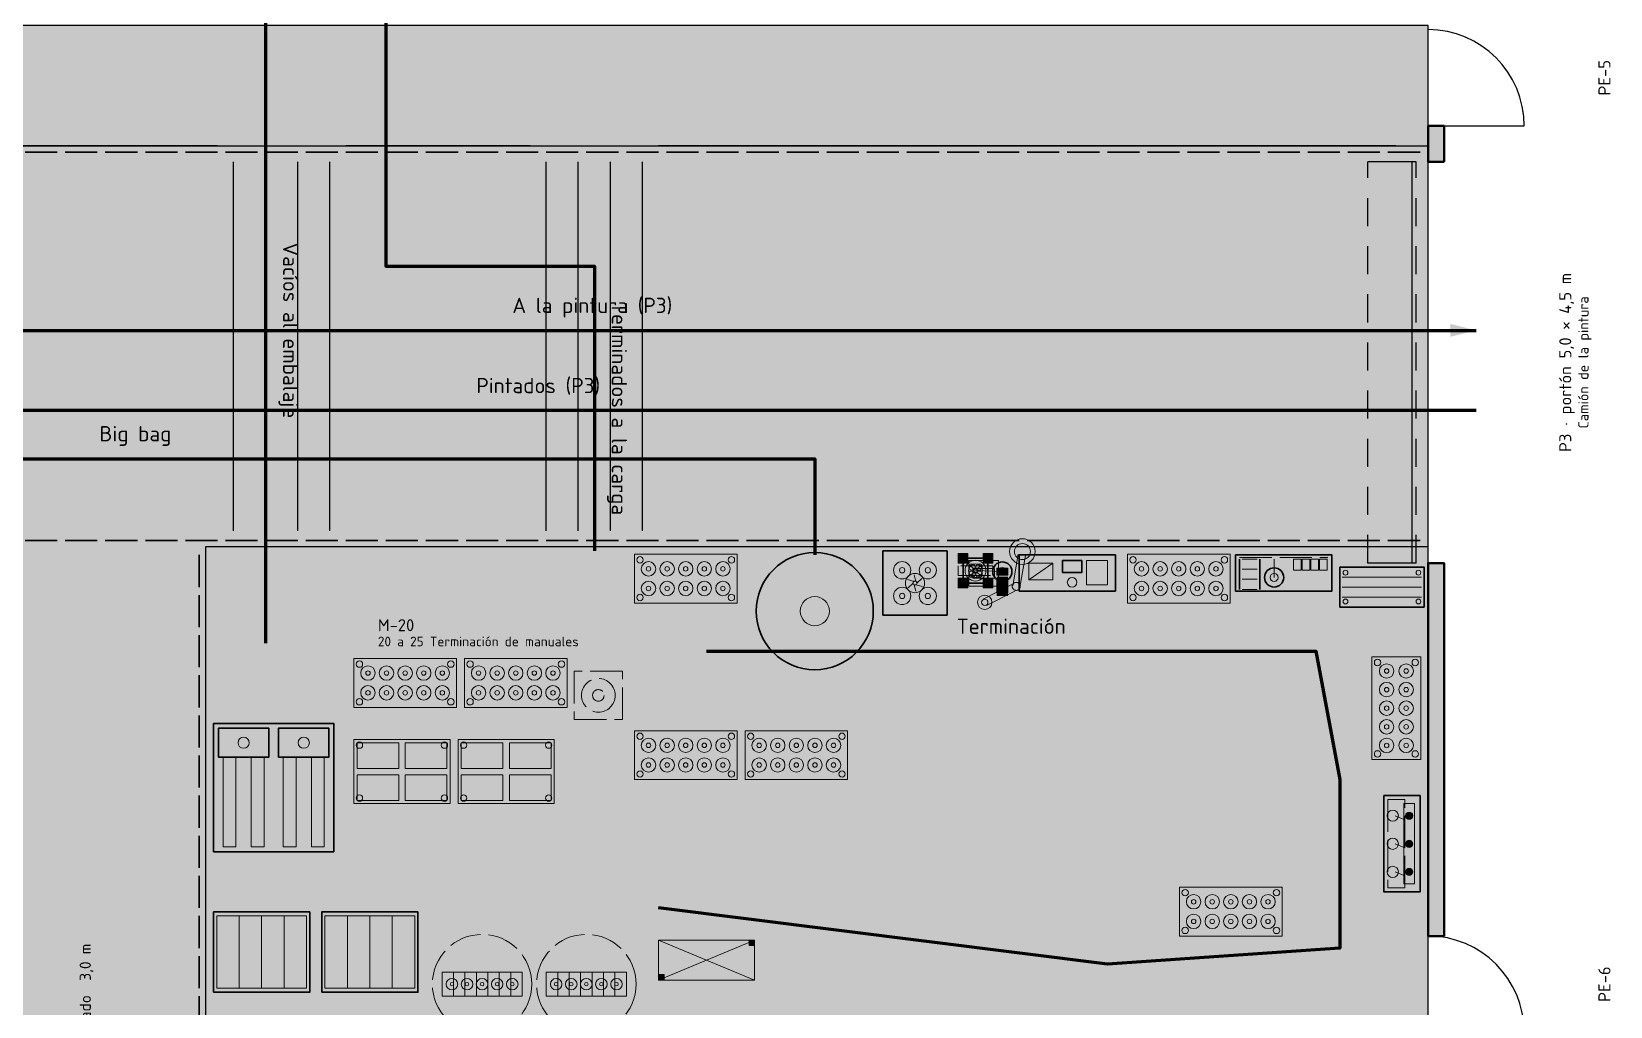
# Model space of a CAD drawing. Header units: millimetres. Extents: x 0 to 1189, y 0 to 841.
# Drawn here: x 702.8 to 899.8, y 297.7 to 419.2 of the extents above; entities that cross this region are included whole.
import ezdxf
from ezdxf.enums import TextEntityAlignment as Align

# ---------------------------------------------------------------- set-up
doc = ezdxf.new("R2010")
doc.units = ezdxf.units.MM
doc.linetypes.add('IRAM-E-TRAZOS', pattern=[5, 4, -1])
for name, color, linetype, lineweight in [('A-ABERTURA', 7, 'CONTINUOUS', 25), ('A-COLUMNA', 7, 'CONTINUOUS', 50), ('A-EQUIPO-FINO', 8, 'CONTINUOUS', 13), ('A-EQUIPO-OCULTO', 8, 'IRAM-E-TRAZOS', 13), ('A-EQUIPO-RELLENO', 9, 'CONTINUOUS', 13), ('A-MURO', 7, 'CONTINUOUS', 50), ('A-RELLENO', 9, 'CONTINUOUS', 13), ('A-SECTOR', 1, 'CONTINUOUS', 25), ('A-SECTOR-TXT', 1, 'CONTINUOUS', 25), ('A-SEGURIDAD', 1, 'IRAM-E-TRAZOS', 18), ('A-TEXTO', 7, 'CONTINUOUS', 18), ('F-MP', 5, 'CONTINUOUS', 70), ('F-SE', 30, 'CONTINUOUS', 70)]:
    doc.layers.add(name, color=color, linetype=linetype, lineweight=lineweight)
for name, color, linetype, lineweight, true_color in [('A-DEFENSA', 2, 'CONTINUOUS', 35, 0xe6b400), ('A-DEM-AM', 2, 'CONTINUOUS', 35, 0xd7a500), ('A-EQUIPO', 30, 'CONTINUOUS', 35, 0xe67800), ('A-PASILLO', 2, 'IRAM-E-TRAZOS', 35, 0xd7a500), ('A-SENDA', 2, 'CONTINUOUS', 25, 0xd7a500)]:
    doc.layers.add(name, color=color, linetype=linetype, lineweight=lineweight, true_color=true_color)
doc.styles.add('ISO3098', font='isocpeur.ttf')

msp = doc.modelspace()

# ---------------------------------------------------------------- hatches: boundary and pattern name
at = {"layer": 'A-ABERTURA', "true_color": 0x3c3c3c}
h = msp.add_hatch(color=7, dxfattribs=at)
h.dxf.hatch_style = 1
h.paths.add_polyline_path([(875, 403), (875, 405.5), (879, 405.5), (879, 403)])
h = msp.add_hatch(color=7, dxfattribs=at)
h.dxf.hatch_style = 1
h.paths.add_polyline_path([(875, 353), (875, 350.5), (879, 350.5), (879, 353)])
at = {"layer": 'A-COLUMNA', "true_color": 0x000000}
h = msp.add_hatch(color=7, dxfattribs=at)
h.dxf.hatch_style = 1
h.paths.add_polyline_path([(723, 403), (727, 403), (727, 407), (723, 407)])
h = msp.add_hatch(color=7, dxfattribs=at)
h.dxf.hatch_style = 1
h.paths.add_polyline_path([(799, 403), (803, 403), (803, 407), (799, 407)])
h = msp.add_hatch(color=7, dxfattribs=at)
h.dxf.hatch_style = 1
h.paths.add_polyline_path([(875, 403), (879, 403), (879, 407), (875, 407)])
at = {"layer": 'A-EQUIPO-RELLENO', "true_color": 0xeeeeee}
h = msp.add_hatch(color=7, dxfattribs=at)
h.dxf.hatch_style = 1
h.paths.add_polyline_path([(778, 348), (790.8, 348), (790.8, 354.1), (778, 354.1)])
at = {"layer": 'A-EQUIPO-RELLENO', "true_color": 0xe1e6ec}
h = msp.add_hatch(color=7, dxfattribs=at)
h.dxf.hatch_style = 1
h.paths.add_polyline_path([(807.8, 347), (807.55, 348.89), (806.82, 350.65), (805.66, 352.16), (804.15, 353.32), (802.39, 354.05), (800.5, 354.3), (798.61, 354.05), (796.85, 353.32), (795.34, 352.16), (794.18, 350.65), (793.45, 348.89), (793.2, 347), (793.45, 345.11), (794.18, 343.35), (795.34, 341.84), (796.85, 340.68), (798.61, 339.95), (800.5, 339.7), (802.39, 339.95), (804.15, 340.68), (805.66, 341.84), (806.82, 343.35), (807.55, 345.11)])
at = {"layer": 'A-EQUIPO-RELLENO', "true_color": 0xe6e6dc}
h = msp.add_hatch(color=7, dxfattribs=at)
h.dxf.hatch_style = 1
h.paths.add_polyline_path([(809, 346.5), (817, 346.5), (817, 354.5), (809, 354.5)])
at = {"layer": 'A-EQUIPO-RELLENO', "true_color": 0x969ba0}
h = msp.add_hatch(color=7, dxfattribs=at)
h.dxf.hatch_style = 1
h.paths.add_polyline_path([(818.4, 353), (819.6, 353), (819.6, 354.2), (818.4, 354.2)])
at = {"layer": 'A-EQUIPO-RELLENO', "true_color": 0xfaeec8}
h = msp.add_hatch(color=7, dxfattribs=at)
h.dxf.hatch_style = 1
h.paths.add_polyline_path([(819, 350.5), (822.1, 350.5), (822.1, 353.6), (819, 353.6)])
at = {"layer": 'A-EQUIPO-RELLENO', "true_color": 0xcdd0d4}
h = msp.add_hatch(color=7, dxfattribs=at)
h.dxf.hatch_style = 1
h.paths.add_polyline_path([(819.7, 350.1), (823.4, 350.1), (823.4, 353.3), (819.7, 353.3)])
at = {"layer": 'A-EQUIPO-RELLENO', "true_color": 0x969ba0}
h = msp.add_hatch(color=7, dxfattribs=at)
h.dxf.hatch_style = 1
h.paths.add_polyline_path([(821.5, 353), (822.7, 353), (822.7, 354.2), (821.5, 354.2)])
at = {"layer": 'A-EQUIPO-RELLENO', "true_color": 0xeedec0}
h = msp.add_hatch(color=7, dxfattribs=at)
h.dxf.hatch_style = 1
h.paths.add_polyline_path([(826, 349.5), (838, 349.5), (838, 354), (826, 354)])
at = {"layer": 'A-EQUIPO-RELLENO', "true_color": 0xeeeeee}
h = msp.add_hatch(color=7, dxfattribs=at)
h.dxf.hatch_style = 1
h.paths.add_polyline_path([(839.5, 348), (852.3, 348), (852.3, 354.1), (839.5, 354.1)])
at = {"layer": 'A-EQUIPO-RELLENO', "true_color": 0xeedec0}
h = msp.add_hatch(color=7, dxfattribs=at)
h.dxf.hatch_style = 1
h.paths.add_polyline_path([(853, 349.5), (865, 349.5), (865, 354), (853, 354)])
at = {"layer": 'A-EQUIPO-RELLENO', "true_color": 0xeeeeee}
h = msp.add_hatch(color=7, dxfattribs=at)
h.dxf.hatch_style = 1
h.paths.add_polyline_path([(853.5, 349.7), (856, 349.7), (856, 353.5), (853.5, 353.5)])
at = {"layer": 'A-EQUIPO-RELLENO', "true_color": 0x969ba0}
h = msp.add_hatch(color=7, dxfattribs=at)
h.dxf.hatch_style = 1
h.paths.add_polyline_path([(818.4, 349.9), (819.6, 349.9), (819.6, 351.1), (818.4, 351.1)])
h = msp.add_hatch(color=7, dxfattribs=at)
h.dxf.hatch_style = 1
h.paths.add_polyline_path([(821.5, 349.9), (822.7, 349.9), (822.7, 351.1), (821.5, 351.1)])
at = {"layer": 'A-EQUIPO-RELLENO', "true_color": 0xeeeeee}
h = msp.add_hatch(color=7, dxfattribs=at)
h.dxf.hatch_style = 1
h.paths.add_polyline_path([(824.6, 351.5), (823.2, 351.5), (823.2, 352.36), (824.6, 352.36)])
h = msp.add_hatch(color=7, dxfattribs=at)
h.dxf.hatch_style = 1
h.paths.add_polyline_path([(824.6, 349), (823.2, 349), (823.2, 351.2), (824.6, 351.2)])
h = msp.add_hatch(color=7, dxfattribs=at)
h.dxf.hatch_style = 1
h.paths.add_polyline_path([(866, 347.5), (876.5, 347.5), (876.5, 352.5), (866, 352.5)])
h = msp.add_hatch(color=7, dxfattribs=at)
h.dxf.hatch_style = 1
h.paths.add_polyline_path([(743, 335), (755.8, 335), (755.8, 341.1), (743, 341.1)])
h = msp.add_hatch(color=7, dxfattribs=at)
h.dxf.hatch_style = 1
h.paths.add_polyline_path([(756.8, 335), (769.6, 335), (769.6, 341.1), (756.8, 341.1)])
h = msp.add_hatch(color=7, dxfattribs=at)
h.dxf.hatch_style = 1
h.paths.add_polyline_path([(870, 328.5), (876.1, 328.5), (876.1, 341.3), (870, 341.3)])
at = {"layer": 'A-EQUIPO-RELLENO', "true_color": 0xd6ecd6}
h = msp.add_hatch(color=7, dxfattribs=at)
h.dxf.hatch_style = 1
h.paths.add_polyline_path([(776.5, 339.5), (770.5, 339.5), (770.5, 333.5), (776.5, 333.5)])
at = {"layer": 'A-EQUIPO-RELLENO', "true_color": 0xfac83c}
h = msp.add_hatch(color=7, dxfattribs=at)
h.dxf.hatch_style = 1
h.paths.add_polyline_path([(726.1, 328.8), (732.4, 328.8), (732.4, 332.4), (726.1, 332.4)])
h = msp.add_hatch(color=7, dxfattribs=at)
h.dxf.hatch_style = 1
h.paths.add_polyline_path([(733.6, 328.8), (739.9, 328.8), (739.9, 332.4), (733.6, 332.4)])
at = {"layer": 'A-EQUIPO-RELLENO', "true_color": 0xeeeeee}
h = msp.add_hatch(color=7, dxfattribs=at)
h.dxf.hatch_style = 1
h.paths.add_polyline_path([(743, 323), (755, 323), (755, 331), (743, 331)])
h = msp.add_hatch(color=7, dxfattribs=at)
h.dxf.hatch_style = 1
h.paths.add_polyline_path([(756, 323), (768, 323), (768, 331), (756, 331)])
h = msp.add_hatch(color=7, dxfattribs=at)
h.dxf.hatch_style = 1
h.paths.add_polyline_path([(778, 326), (790.8, 326), (790.8, 332.1), (778, 332.1)])
h = msp.add_hatch(color=7, dxfattribs=at)
h.dxf.hatch_style = 1
h.paths.add_polyline_path([(791.8, 326), (804.6, 326), (804.6, 332.1), (791.8, 332.1)])
at = {"layer": 'A-EQUIPO-RELLENO', "true_color": 0xfaecc8}
h = msp.add_hatch(color=7, dxfattribs=at)
h.dxf.hatch_style = 1
h.paths.add_polyline_path([(743.4, 327.4), (748.6, 327.4), (748.6, 330.6), (743.4, 330.6)])
h = msp.add_hatch(color=7, dxfattribs=at)
h.dxf.hatch_style = 1
h.paths.add_polyline_path([(749.4, 327.4), (754.6, 327.4), (754.6, 330.6), (749.4, 330.6)])
h = msp.add_hatch(color=7, dxfattribs=at)
h.dxf.hatch_style = 1
h.paths.add_polyline_path([(756.4, 327.4), (761.6, 327.4), (761.6, 330.6), (756.4, 330.6)])
h = msp.add_hatch(color=7, dxfattribs=at)
h.dxf.hatch_style = 1
h.paths.add_polyline_path([(762.4, 327.4), (767.6, 327.4), (767.6, 330.6), (762.4, 330.6)])
at = {"layer": 'A-EQUIPO-RELLENO', "true_color": 0xeeeeee}
h = msp.add_hatch(color=7, dxfattribs=at)
h.dxf.hatch_style = 1
h.paths.add_polyline_path([(726.69, 317.6), (728.29, 317.6), (728.29, 328.8), (726.69, 328.8)])
h = msp.add_hatch(color=7, dxfattribs=at)
h.dxf.hatch_style = 1
h.paths.add_polyline_path([(730.21, 317.6), (731.81, 317.6), (731.81, 328.8), (730.21, 328.8)])
h = msp.add_hatch(color=7, dxfattribs=at)
h.dxf.hatch_style = 1
h.paths.add_polyline_path([(734.19, 317.6), (735.79, 317.6), (735.79, 328.8), (734.19, 328.8)])
h = msp.add_hatch(color=7, dxfattribs=at)
h.dxf.hatch_style = 1
h.paths.add_polyline_path([(737.71, 317.6), (739.31, 317.6), (739.31, 328.8), (737.71, 328.8)])
at = {"layer": 'A-EQUIPO-RELLENO', "true_color": 0xfaecc8}
h = msp.add_hatch(color=7, dxfattribs=at)
h.dxf.hatch_style = 1
h.paths.add_polyline_path([(743.4, 323.4), (748.6, 323.4), (748.6, 326.6), (743.4, 326.6)])
h = msp.add_hatch(color=7, dxfattribs=at)
h.dxf.hatch_style = 1
h.paths.add_polyline_path([(749.4, 323.4), (754.6, 323.4), (754.6, 326.6), (749.4, 326.6)])
h = msp.add_hatch(color=7, dxfattribs=at)
h.dxf.hatch_style = 1
h.paths.add_polyline_path([(756.4, 323.4), (761.6, 323.4), (761.6, 326.6), (756.4, 326.6)])
h = msp.add_hatch(color=7, dxfattribs=at)
h.dxf.hatch_style = 1
h.paths.add_polyline_path([(762.4, 323.4), (767.6, 323.4), (767.6, 326.6), (762.4, 326.6)])
at = {"layer": 'A-EQUIPO-RELLENO', "true_color": 0xeeeeee}
h = msp.add_hatch(color=7, dxfattribs=at)
h.dxf.hatch_style = 1
h.paths.add_polyline_path([(871.5, 324), (871.5, 312), (876, 312), (876, 324)])
at = {"layer": 'A-EQUIPO-RELLENO', "true_color": 0xe2e7ee}
h = msp.add_hatch(color=7, dxfattribs=at)
h.dxf.hatch_style = 1
h.paths.add_polyline_path([(874, 323), (874, 313), (875.3, 313), (875.3, 323)])
at = {"layer": 'A-EQUIPO-RELLENO', "true_color": 0xffffff}
h = msp.add_hatch(color=7, dxfattribs=at)
h.dxf.hatch_style = 1
h.paths.add_polyline_path([(874.65, 321.05), (874.77, 321.07), (874.88, 321.11), (874.97, 321.18), (875.04, 321.27), (875.08, 321.38), (875.1, 321.5), (875.08, 321.62), (875.04, 321.73), (874.97, 321.82), (874.88, 321.89), (874.77, 321.93), (874.65, 321.95), (874.53, 321.93), (874.43, 321.89), (874.33, 321.82), (874.26, 321.73), (874.22, 321.62), (874.2, 321.5), (874.22, 321.38), (874.26, 321.27), (874.33, 321.18), (874.43, 321.11), (874.53, 321.07)])
h = msp.add_hatch(color=7, dxfattribs=at)
h.dxf.hatch_style = 1
h.paths.add_polyline_path([(874.65, 317.55), (874.77, 317.57), (874.88, 317.61), (874.97, 317.68), (875.04, 317.77), (875.08, 317.88), (875.1, 318), (875.08, 318.12), (875.04, 318.23), (874.97, 318.32), (874.88, 318.39), (874.77, 318.43), (874.65, 318.45), (874.53, 318.43), (874.43, 318.39), (874.33, 318.32), (874.26, 318.23), (874.22, 318.12), (874.2, 318), (874.22, 317.88), (874.26, 317.77), (874.33, 317.68), (874.43, 317.61), (874.53, 317.57)])
h = msp.add_hatch(color=7, dxfattribs=at)
h.dxf.hatch_style = 1
h.paths.add_polyline_path([(874.65, 314.05), (874.77, 314.07), (874.88, 314.11), (874.97, 314.18), (875.04, 314.27), (875.08, 314.38), (875.1, 314.5), (875.08, 314.62), (875.04, 314.73), (874.97, 314.82), (874.88, 314.89), (874.77, 314.93), (874.65, 314.95), (874.53, 314.93), (874.43, 314.89), (874.33, 314.82), (874.26, 314.73), (874.22, 314.62), (874.2, 314.5), (874.22, 314.38), (874.26, 314.27), (874.33, 314.18), (874.43, 314.11), (874.53, 314.07)])
at = {"layer": 'A-EQUIPO-RELLENO', "true_color": 0xeeeeee}
h = msp.add_hatch(color=7, dxfattribs=at)
h.dxf.hatch_style = 1
h.paths.add_polyline_path([(846, 306.5), (858.8, 306.5), (858.8, 312.6), (846, 312.6)])
at = {"layer": 'A-EQUIPO-RELLENO', "true_color": 0xeedec0}
h = msp.add_hatch(color=7, dxfattribs=at)
h.dxf.hatch_style = 1
h.paths.add_polyline_path([(725.9, 300), (737.1, 300), (737.1, 309), (725.9, 309)])
h = msp.add_hatch(color=7, dxfattribs=at)
h.dxf.hatch_style = 1
h.paths.add_polyline_path([(739.4, 300), (750.6, 300), (750.6, 309), (739.4, 309)])
at = {"layer": 'A-EQUIPO-RELLENO', "true_color": 0xeeeeee}
h = msp.add_hatch(color=7, dxfattribs=at)
h.dxf.hatch_style = 1
h.paths.add_polyline_path([(793, 306), (781, 306), (781, 301), (793, 301)])
at = {"layer": 'A-EQUIPO-RELLENO', "true_color": 0x969ba0}
h = msp.add_hatch(color=7, dxfattribs=at)
h.dxf.hatch_style = 1
h.paths.add_polyline_path([(792.9, 305.9), (792.3, 305.9), (792.3, 305.3), (792.9, 305.3)])
at = {"layer": 'A-EQUIPO-RELLENO', "true_color": 0xeedec0}
h = msp.add_hatch(color=7, dxfattribs=at)
h.dxf.hatch_style = 1
h.paths.add_polyline_path([(764, 302), (754, 302), (754, 299), (764, 299)])
h = msp.add_hatch(color=7, dxfattribs=at)
h.dxf.hatch_style = 1
h.paths.add_polyline_path([(777, 302), (767, 302), (767, 299), (777, 299)])
at = {"layer": 'A-EQUIPO-RELLENO', "true_color": 0x969ba0}
h = msp.add_hatch(color=7, dxfattribs=at)
h.dxf.hatch_style = 1
h.paths.add_polyline_path([(781.7, 301.7), (781.1, 301.7), (781.1, 301.1), (781.7, 301.1)])
at = {"layer": 'A-MURO', "true_color": 0x464646}
h = msp.add_hatch(color=7, dxfattribs=at)
h.dxf.hatch_style = 1
h.paths.add_polyline_path([(879, 403), (877, 403), (877, 407.5), (879, 407.5)])
h = msp.add_hatch(color=7, dxfattribs=at)
h.dxf.hatch_style = 1
h.paths.add_polyline_path([(879, 306.5), (877, 306.5), (877, 353), (879, 353)])
at = {"layer": 'A-RELLENO', "true_color": 0xfff4b4}
h = msp.add_hatch(color=7, dxfattribs=at)
h.dxf.hatch_style = 1
h.paths.add_polyline_path([(117, 405), (877, 405), (877, 420), (117, 420)])
at = {"layer": 'A-RELLENO', "true_color": 0xe2e2e2}
h = msp.add_hatch(color=7, dxfattribs=at)
h.dxf.hatch_style = 1
h.paths.add_polyline_path([(117, 355), (877, 355), (877, 405), (117, 405)])
h = msp.add_hatch(color=7, dxfattribs=at)
h.dxf.hatch_style = 1
h.paths.add_polyline_path([(694.5, 220), (724.5, 220), (724.5, 355), (694.5, 355)])
at = {"layer": 'A-RELLENO', "true_color": 0xd7eed2}
h = msp.add_hatch(color=7, dxfattribs=at)
h.dxf.hatch_style = 1
h.paths.add_polyline_path([(724.5, 281.5), (877, 281.5), (877, 355), (724.5, 355)])
at = {"layer": 'F-MP', "true_color": 0x0046c8}
h = msp.add_hatch(color=7, dxfattribs=at)
h.dxf.hatch_style = 1
h.paths.add_polyline_path([(737.6, 366), (734.4, 366.8), (734.4, 365.2)])
h = msp.add_hatch(color=7, dxfattribs=at)
h.dxf.hatch_style = 1
h.paths.add_polyline_path([(772.6, 366), (769.4, 366.8), (769.4, 365.2)])
h = msp.add_hatch(color=7, dxfattribs=at)
h.dxf.hatch_style = 1
h.paths.add_polyline_path([(800.5, 358.9), (801.3, 362.1), (799.7, 362.1)])
h = msp.add_hatch(color=7, dxfattribs=at)
h.dxf.hatch_style = 1
h.paths.add_polyline_path([(800.5, 354), (801.3, 357.2), (799.7, 357.2)])
at = {"layer": 'F-SE', "true_color": 0xeb7800}
h = msp.add_hatch(color=7, dxfattribs=at)
h.dxf.hatch_style = 1
h.paths.add_polyline_path([(752.6, 390), (749.4, 390.8), (749.4, 389.2)])
h = msp.add_hatch(color=7, dxfattribs=at)
h.dxf.hatch_style = 1
h.paths.add_polyline_path([(732, 384.4), (732.8, 387.6), (731.2, 387.6)])
h = msp.add_hatch(color=7, dxfattribs=at)
h.dxf.hatch_style = 1
h.paths.add_polyline_path([(732.1, 382), (728.9, 382.8), (728.9, 381.2)])
h = msp.add_hatch(color=7, dxfattribs=at)
h.dxf.hatch_style = 1
h.paths.add_polyline_path([(767.1, 382), (763.9, 382.8), (763.9, 381.2)])
h = msp.add_hatch(color=7, dxfattribs=at)
h.dxf.hatch_style = 1
h.paths.add_polyline_path([(802.1, 382), (798.9, 382.8), (798.9, 381.2)])
h = msp.add_hatch(color=7, dxfattribs=at)
h.dxf.hatch_style = 1
h.paths.add_polyline_path([(837.1, 382), (833.9, 382.8), (833.9, 381.2)])
h = msp.add_hatch(color=7, dxfattribs=at)
h.dxf.hatch_style = 1
h.paths.add_polyline_path([(872.1, 382), (868.9, 382.8), (868.9, 381.2)])
h = msp.add_hatch(color=7, dxfattribs=at)
h.dxf.hatch_style = 1
h.paths.add_polyline_path([(883, 382), (879.8, 382.8), (879.8, 381.2)])
h = msp.add_hatch(color=7, dxfattribs=at)
h.dxf.hatch_style = 1
h.paths.add_polyline_path([(773, 375.4), (773.8, 378.6), (772.2, 378.6)])
h = msp.add_hatch(color=7, dxfattribs=at)
h.dxf.hatch_style = 1
h.paths.add_polyline_path([(706.4, 372), (709.6, 371.2), (709.6, 372.8)])
h = msp.add_hatch(color=7, dxfattribs=at)
h.dxf.hatch_style = 1
h.paths.add_polyline_path([(741.4, 372), (744.6, 371.2), (744.6, 372.8)])
h = msp.add_hatch(color=7, dxfattribs=at)
h.dxf.hatch_style = 1
h.paths.add_polyline_path([(776.4, 372), (779.6, 371.2), (779.6, 372.8)])
h = msp.add_hatch(color=7, dxfattribs=at)
h.dxf.hatch_style = 1
h.paths.add_polyline_path([(811.4, 372), (814.6, 371.2), (814.6, 372.8)])
h = msp.add_hatch(color=7, dxfattribs=at)
h.dxf.hatch_style = 1
h.paths.add_polyline_path([(846.4, 372), (849.6, 371.2), (849.6, 372.8)])
h = msp.add_hatch(color=7, dxfattribs=at)
h.dxf.hatch_style = 1
h.paths.add_polyline_path([(773, 354.5), (773.8, 357.7), (772.2, 357.7)])
h = msp.add_hatch(color=7, dxfattribs=at)
h.dxf.hatch_style = 1
h.paths.add_polyline_path([(732, 349.4), (732.8, 352.6), (731.2, 352.6)])
h = msp.add_hatch(color=7, dxfattribs=at)
h.dxf.hatch_style = 1
h.paths.add_polyline_path([(732, 343), (732.8, 346.2), (731.2, 346.2)])
h = msp.add_hatch(color=7, dxfattribs=at)
h.dxf.hatch_style = 1
h.paths.add_polyline_path([(823.6, 342), (820.4, 342.8), (820.4, 341.2)])
h = msp.add_hatch(color=7, dxfattribs=at)
h.dxf.hatch_style = 1
h.paths.add_polyline_path([(858.6, 342), (855.4, 342.8), (855.4, 341.2)])
h = msp.add_hatch(color=7, dxfattribs=at)
h.dxf.hatch_style = 1
h.paths.add_polyline_path([(866, 311.68), (866.8, 314.88), (865.2, 314.88)])
h = msp.add_hatch(color=7, dxfattribs=at)
h.dxf.hatch_style = 1
h.paths.add_polyline_path([(781, 310), (784.08, 308.81), (784.27, 310.4)])
h = msp.add_hatch(color=7, dxfattribs=at)
h.dxf.hatch_style = 1
h.paths.add_polyline_path([(803.01, 307.25), (806.09, 306.06), (806.29, 307.65)])

# ---------------------------------------------------------------- linework, layer by layer
at = {"layer": 'A-ABERTURA'}
for p, q in [((877, 407.5), (889, 407.5)), ((869.5, 401), (869.5, 403)), ((875.5, 403), (869.5, 403)), ((875, 353), (875, 403)), ((875.5, 401), (875.5, 403)), ((877, 353), (877, 403)), ((869.5, 395), (869.5, 398.5)), ((875.5, 395), (875.5, 398.5)), ((869.5, 389), (869.5, 392.5)), ((875.5, 389), (875.5, 392.5)), ((869.5, 383), (869.5, 386.5)), ((875.5, 383), (875.5, 386.5)), ((869.5, 377), (869.5, 380.5)), ((875.5, 377), (875.5, 380.5)), ((869.5, 371), (869.5, 374.5)), ((875.5, 371), (875.5, 374.5)), ((869.5, 365), (869.5, 368.5)), ((875.5, 365), (875.5, 368.5)), ((869.5, 359), (869.5, 362.5)), ((875.5, 359), (875.5, 362.5)), ((869.5, 353), (869.5, 356.5)), ((875.5, 353), (875.5, 356.5)), ((875.5, 353), (869.5, 353))]:
    msp.add_line(p, q, dxfattribs=at)
for centre in [(877, 407.5), (877, 294.5)]:
    msp.add_arc(centre, 12, 0, 90, dxfattribs=at)
at = {"layer": 'A-DEFENSA'}
for p, q in [((690, 405), (726, 405)), ((742, 405), (765, 405)), ((781, 405), (873, 405))]:
    msp.add_line(p, q, dxfattribs=at)
at = {"layer": 'A-DEM-AM'}
msp.add_lwpolyline([(725.5, 317), (740.5, 317), (740.5, 333), (725.5, 333)], close=True, dxfattribs=at)
at = {"layer": 'A-EQUIPO'}
for p, q in [((853.5, 349.7), (853.5, 353.5)), ((856, 349.7), (856, 353.5)), ((824.6, 351.2), (823.2, 351.2)), ((824.6, 349), (823.2, 349))]:
    msp.add_line(p, q, dxfattribs=at)
for points in [[(809, 346.5), (817, 346.5), (817, 354.5), (809, 354.5)], [(819, 350.5), (822.1, 350.5), (822.1, 353.6), (819, 353.6)], [(826, 349.5), (838, 349.5), (838, 354), (826, 354)], [(831.4, 351.8), (833.8, 351.8), (833.8, 353.3), (831.4, 353.3)], [(853, 349.5), (865, 349.5), (865, 354), (853, 354)], [(866, 347.5), (876.5, 347.5), (876.5, 352.5), (866, 352.5)], [(726.1, 328.8), (732.4, 328.8), (732.4, 332.4), (726.1, 332.4)], [(733.6, 328.8), (739.9, 328.8), (739.9, 332.4), (733.6, 332.4)], [(871.5, 324), (871.5, 312), (876, 312), (876, 324)], [(725.5, 299.5), (737.5, 299.5), (737.5, 309.5), (725.5, 309.5)], [(739, 299.5), (751, 299.5), (751, 309.5), (739, 309.5)]]:
    msp.add_lwpolyline(points, close=True, dxfattribs=at)
for centre, radius in [((800.5, 347), 7.3), ((823.9, 351.93), 1.2), ((820.55, 352.05), 0.248), ((857.8, 351.2), 1.2)]:
    msp.add_circle(centre, radius, dxfattribs=at)
at = {"layer": 'A-EQUIPO-FINO'}
for p, q in [((820.37, 352.23), (819.94, 352.66)), ((820.73, 352.23), (821.16, 352.66)), ((827.2, 350.9), (830.2, 353)), ((853.8, 353.5), (855.7, 353.5)), ((820.37, 351.87), (819.94, 351.44)), ((820.73, 351.87), (821.16, 351.44)), ((824.6, 351.5), (823.2, 352.36)), ((824.6, 352.36), (823.2, 351.5)), ((823.2, 349.3), (823.2, 350.9)), ((824.6, 349.3), (824.6, 350.9)), ((853.8, 352.23), (855.7, 352.23)), ((853.8, 350.97), (855.7, 350.97)), ((866.3, 351.25), (876.2, 351.25)), ((853.8, 349.7), (855.7, 349.7)), ((866.3, 350), (876.2, 350)), ((866.3, 348.75), (876.2, 348.75)), ((874.4, 321.75), (874.33, 321.82)), ((874.4, 321.25), (874.33, 321.18)), ((874.65, 321.85), (874.65, 321.95)), ((874.65, 321.5), (874.88, 321.19)), ((874.65, 321.15), (874.65, 321.05)), ((874.9, 321.75), (874.97, 321.82)), ((874.9, 321.25), (874.97, 321.18)), ((875, 321.5), (875.1, 321.5)), ((874.4, 318.25), (874.33, 318.32)), ((874.4, 317.75), (874.33, 317.68)), ((874.65, 318.35), (874.65, 318.45)), ((874.65, 318), (874.88, 317.69)), ((874.65, 317.65), (874.65, 317.55)), ((874.9, 318.25), (874.97, 318.32)), ((874.9, 317.75), (874.97, 317.68)), ((875, 318), (875.1, 318)), ((874.4, 314.75), (874.33, 314.82)), ((874.4, 314.25), (874.33, 314.18)), ((874.65, 314.85), (874.65, 314.95)), ((874.65, 314.5), (874.88, 314.19)), ((874.65, 314.15), (874.65, 314.05)), ((874.9, 314.75), (874.97, 314.82)), ((874.9, 314.25), (874.97, 314.18)), ((875, 314.5), (875.1, 314.5)), ((728.7, 300), (728.7, 309)), ((731.5, 300), (731.5, 309)), ((734.3, 300), (734.3, 309)), ((742.2, 300), (742.2, 309)), ((745, 300), (745, 309)), ((747.8, 300), (747.8, 309)), ((793, 306), (781, 301)), ((793, 301), (781, 306)), ((755.43, 302), (755.43, 299)), ((756.86, 302), (756.86, 299)), ((758.29, 302), (758.29, 299)), ((759.71, 302), (759.71, 299)), ((761.14, 302), (761.14, 299)), ((762.57, 302), (762.57, 299)), ((768.43, 302), (768.43, 299)), ((769.86, 302), (769.86, 299)), ((771.29, 302), (771.29, 299)), ((772.71, 302), (772.71, 299)), ((774.14, 302), (774.14, 299)), ((775.57, 302), (775.57, 299))]:
    msp.add_line(p, q, dxfattribs=at)
for points in [[(778, 348), (790.8, 348), (790.8, 354.1), (778, 354.1)], [(818.4, 353), (819.6, 353), (819.6, 354.2), (818.4, 354.2)], [(819.7, 350.1), (823.4, 350.1), (823.4, 353.3), (819.7, 353.3)], [(821.5, 353), (822.7, 353), (822.7, 354.2), (821.5, 354.2)], [(827.2, 350.9), (830.2, 350.9), (830.2, 353), (827.2, 353)], [(834.4, 350.3), (837, 350.3), (837, 353.3), (834.4, 353.3)], [(839.5, 348), (852.3, 348), (852.3, 354.1), (839.5, 354.1)], [(860.2, 352.1), (861.16, 352.1), (861.16, 353.5), (860.2, 353.5)], [(861.28, 352.1), (862.24, 352.1), (862.24, 353.5), (861.28, 353.5)], [(862.36, 352.1), (863.32, 352.1), (863.32, 353.5), (862.36, 353.5)], [(863.44, 352.1), (864.4, 352.1), (864.4, 353.5), (863.44, 353.5)], [(818.4, 349.9), (819.6, 349.9), (819.6, 351.1), (818.4, 351.1)], [(820.2, 351.1), (822.9, 351.1), (822.9, 352.3), (820.2, 352.3)], [(821.5, 349.9), (822.7, 349.9), (822.7, 351.1), (821.5, 351.1)], [(824.6, 351.5), (823.2, 351.5), (823.2, 352.36), (824.6, 352.36)], [(743, 335), (755.8, 335), (755.8, 341.1), (743, 341.1)], [(756.8, 335), (769.6, 335), (769.6, 341.1), (756.8, 341.1)], [(870, 328.5), (876.1, 328.5), (876.1, 341.3), (870, 341.3)], [(743, 323), (755, 323), (755, 331), (743, 331)], [(756, 323), (768, 323), (768, 331), (756, 331)], [(778, 326), (790.8, 326), (790.8, 332.1), (778, 332.1)], [(791.8, 326), (804.6, 326), (804.6, 332.1), (791.8, 332.1)], [(743.4, 327.4), (748.6, 327.4), (748.6, 330.6), (743.4, 330.6)], [(749.4, 327.4), (754.6, 327.4), (754.6, 330.6), (749.4, 330.6)], [(756.4, 327.4), (761.6, 327.4), (761.6, 330.6), (756.4, 330.6)], [(762.4, 327.4), (767.6, 327.4), (767.6, 330.6), (762.4, 330.6)], [(726.69, 317.6), (728.29, 317.6), (728.29, 328.8), (726.69, 328.8)], [(730.21, 317.6), (731.81, 317.6), (731.81, 328.8), (730.21, 328.8)], [(734.19, 317.6), (735.79, 317.6), (735.79, 328.8), (734.19, 328.8)], [(737.71, 317.6), (739.31, 317.6), (739.31, 328.8), (737.71, 328.8)], [(743.4, 323.4), (748.6, 323.4), (748.6, 326.6), (743.4, 326.6)], [(749.4, 323.4), (754.6, 323.4), (754.6, 326.6), (749.4, 326.6)], [(756.4, 323.4), (761.6, 323.4), (761.6, 326.6), (756.4, 326.6)], [(762.4, 323.4), (767.6, 323.4), (767.6, 326.6), (762.4, 326.6)], [(874, 323), (874, 313), (875.3, 313), (875.3, 323)], [(846, 306.5), (858.8, 306.5), (858.8, 312.6), (846, 312.6)], [(725.9, 300), (737.1, 300), (737.1, 309), (725.9, 309)], [(739.4, 300), (750.6, 300), (750.6, 309), (739.4, 309)], [(793, 306), (781, 306), (781, 301), (793, 301)], [(792.9, 305.9), (792.3, 305.9), (792.3, 305.3), (792.9, 305.3)], [(764, 302), (754, 302), (754, 299), (764, 299)], [(777, 302), (767, 302), (767, 299), (777, 299)], [(781.7, 301.7), (781.1, 301.7), (781.1, 301.1), (781.7, 301.1)]]:
    msp.add_lwpolyline(points, close=True, dxfattribs=at)
for points in [[(812.88, 350.71), (812.08, 350.93)], [(813.12, 350.71), (812.91, 351.52)], [(813.24, 350.5), (813.84, 351.09)], [(812.76, 350.5), (812.16, 349.91)], [(812.88, 350.29), (813.09, 349.48)], [(813.12, 350.29), (813.92, 350.07)]]:
    msp.add_lwpolyline(points, dxfattribs=at)
for centre, radius in [((826.4, 354.43), 1.6), ((826.4, 354.43), 1), ((778.7, 353.4), 0.4), ((779.76, 352.27), 0.9), ((779.76, 352.27), 0.28), ((782.08, 352.27), 0.9), ((782.08, 352.27), 0.28), ((784.4, 352.27), 0.9), ((784.4, 352.27), 0.28), ((786.72, 352.27), 0.9), ((786.72, 352.27), 0.28), ((789.04, 352.27), 0.9), ((789.04, 352.27), 0.28), ((790.1, 353.4), 0.4), ((811.4, 352.1), 1.08), ((814.6, 352.1), 1.08), ((820.55, 352.05), 0.868), ((820.1, 352.5), 0.4), ((821, 352.5), 0.4), ((840.2, 353.4), 0.4), ((841.26, 352.27), 0.9), ((841.26, 352.27), 0.28), ((843.58, 352.27), 0.9), ((843.58, 352.27), 0.28), ((845.9, 352.27), 0.9), ((845.9, 352.27), 0.28), ((848.22, 352.27), 0.9), ((848.22, 352.27), 0.28), ((850.54, 352.27), 0.9), ((850.54, 352.27), 0.28), ((851.6, 353.4), 0.4), ((779.76, 349.83), 0.9), ((782.08, 349.83), 0.9), ((784.4, 349.83), 0.9), ((786.72, 349.83), 0.9), ((789.04, 349.83), 0.9), ((811.4, 352.1), 0.336), ((813, 350.5), 1.2), ((813, 350.5), 0.24), ((814.6, 352.1), 0.336), ((820.1, 351.6), 0.4), ((821, 351.6), 0.4), ((823.9, 351.93), 0.5), ((832.6, 350.6), 0.6), ((841.26, 349.83), 0.9), ((843.58, 349.83), 0.9), ((845.9, 349.83), 0.9), ((848.22, 349.83), 0.9), ((850.54, 349.83), 0.9), ((857.8, 351.2), 0.5), ((866.7, 351.8), 0.3), ((875.8, 351.8), 0.3), ((778.7, 348.7), 0.4), ((779.76, 349.83), 0.28), ((782.08, 349.83), 0.28), ((784.4, 349.83), 0.28), ((786.72, 349.83), 0.28), ((789.04, 349.83), 0.28), ((790.1, 348.7), 0.4), ((800.5, 347), 1.82), ((811.4, 348.9), 1.08), ((811.4, 348.9), 0.336), ((814.6, 348.9), 1.08), ((814.6, 348.9), 0.336), ((821.7, 348.1), 0.9), ((840.2, 348.7), 0.4), ((841.26, 349.83), 0.28), ((843.58, 349.83), 0.28), ((845.9, 349.83), 0.28), ((848.22, 349.83), 0.28), ((850.54, 349.83), 0.28), ((851.6, 348.7), 0.4), ((821.7, 348.1), 0.4), ((866.7, 348.2), 0.3), ((875.8, 348.2), 0.3), ((743.7, 340.4), 0.4), ((755.1, 340.4), 0.4), ((757.5, 340.4), 0.4), ((768.9, 340.4), 0.4), ((870.7, 340.6), 0.4), ((875.4, 340.6), 0.4), ((744.76, 339.28), 0.9), ((744.76, 339.28), 0.28), ((747.08, 339.28), 0.9), ((747.08, 339.28), 0.28), ((749.4, 339.28), 0.9), ((749.4, 339.28), 0.28), ((751.72, 339.28), 0.9), ((751.72, 339.28), 0.28), ((754.04, 339.28), 0.9), ((754.04, 339.28), 0.28), ((758.56, 339.28), 0.9), ((758.56, 339.28), 0.28), ((760.88, 339.28), 0.9), ((760.88, 339.28), 0.28), ((763.2, 339.28), 0.9), ((763.2, 339.28), 0.28), ((765.52, 339.28), 0.9), ((765.52, 339.28), 0.28), ((767.84, 339.28), 0.9), ((767.84, 339.28), 0.28), ((871.83, 339.54), 0.9), ((871.83, 339.54), 0.28), ((874.27, 339.54), 0.9), ((874.27, 339.54), 0.28), ((744.76, 336.82), 0.9), ((744.76, 336.82), 0.28), ((747.08, 336.82), 0.9), ((747.08, 336.82), 0.28), ((749.4, 336.82), 0.9), ((749.4, 336.82), 0.28), ((751.72, 336.82), 0.9), ((751.72, 336.82), 0.28), ((754.04, 336.82), 0.9), ((754.04, 336.82), 0.28), ((758.56, 336.82), 0.9), ((758.56, 336.82), 0.28), ((760.88, 336.82), 0.9), ((760.88, 336.82), 0.28), ((763.2, 336.82), 0.9), ((763.2, 336.82), 0.28), ((765.52, 336.82), 0.9), ((765.52, 336.82), 0.28), ((767.84, 336.82), 0.9), ((767.84, 336.82), 0.28), ((871.83, 337.22), 0.9), ((871.83, 337.22), 0.28), ((874.27, 337.22), 0.9), ((874.27, 337.22), 0.28), ((743.7, 335.7), 0.4), ((755.1, 335.7), 0.4), ((757.5, 335.7), 0.4), ((768.9, 335.7), 0.4), ((871.83, 334.9), 0.9), ((871.83, 334.9), 0.28), ((874.27, 334.9), 0.9), ((874.27, 334.9), 0.28), ((871.83, 332.58), 0.9), ((871.83, 332.58), 0.28), ((874.27, 332.58), 0.9), ((874.27, 332.58), 0.28), ((729.25, 330.6), 0.7), ((736.75, 330.6), 0.7), ((778.7, 331.4), 0.4), ((779.76, 330.27), 0.9), ((782.08, 330.27), 0.9), ((784.4, 330.27), 0.9), ((786.72, 330.27), 0.9), ((789.04, 330.27), 0.9), ((790.1, 331.4), 0.4), ((792.5, 331.4), 0.4), ((793.56, 330.27), 0.9), ((795.88, 330.27), 0.9), ((798.2, 330.27), 0.9), ((800.52, 330.27), 0.9), ((802.84, 330.27), 0.9), ((803.9, 331.4), 0.4), ((871.83, 330.26), 0.9), ((874.27, 330.26), 0.9), ((743.7, 330.3), 0.4), ((754.3, 330.3), 0.4), ((756.7, 330.3), 0.4), ((767.3, 330.3), 0.4), ((779.76, 330.27), 0.28), ((782.08, 330.27), 0.28), ((784.4, 330.27), 0.28), ((786.72, 330.27), 0.28), ((789.04, 330.27), 0.28), ((793.56, 330.27), 0.28), ((795.88, 330.27), 0.28), ((798.2, 330.27), 0.28), ((800.52, 330.27), 0.28), ((802.84, 330.27), 0.28), ((870.7, 329.2), 0.4), ((871.83, 330.26), 0.28), ((874.27, 330.26), 0.28), ((875.4, 329.2), 0.4), ((778.7, 326.7), 0.4), ((779.76, 327.82), 0.9), ((779.76, 327.82), 0.28), ((782.08, 327.82), 0.9), ((782.08, 327.82), 0.28), ((784.4, 327.82), 0.9), ((784.4, 327.82), 0.28), ((786.72, 327.82), 0.9), ((786.72, 327.82), 0.28), ((789.04, 327.82), 0.9), ((789.04, 327.82), 0.28), ((790.1, 326.7), 0.4), ((792.5, 326.7), 0.4), ((793.56, 327.82), 0.9), ((793.56, 327.82), 0.28), ((795.88, 327.82), 0.9), ((795.88, 327.82), 0.28), ((798.2, 327.82), 0.9), ((798.2, 327.82), 0.28), ((800.52, 327.82), 0.9), ((800.52, 327.82), 0.28), ((802.84, 327.82), 0.9), ((802.84, 327.82), 0.28), ((803.9, 326.7), 0.4), ((743.7, 323.7), 0.4), ((754.3, 323.7), 0.4), ((756.7, 323.7), 0.4), ((767.3, 323.7), 0.4), ((872.6, 321.5), 0.7), ((874.65, 321.5), 0.45), ((872.6, 318), 0.7), ((874.65, 318), 0.45), ((872.6, 314.5), 0.7), ((874.65, 314.5), 0.45), ((846.7, 311.9), 0.4), ((847.76, 310.77), 0.9), ((850.08, 310.77), 0.9), ((852.4, 310.77), 0.9), ((854.72, 310.77), 0.9), ((857.04, 310.77), 0.9), ((858.1, 311.9), 0.4), ((847.76, 308.32), 0.9), ((847.76, 310.77), 0.28), ((850.08, 308.32), 0.9), ((850.08, 310.77), 0.28), ((852.4, 308.32), 0.9), ((852.4, 310.77), 0.28), ((854.72, 308.32), 0.9), ((854.72, 310.77), 0.28), ((857.04, 308.32), 0.9), ((857.04, 310.77), 0.28), ((846.7, 307.2), 0.4), ((847.76, 308.32), 0.28), ((850.08, 308.32), 0.28), ((852.4, 308.32), 0.28), ((854.72, 308.32), 0.28), ((857.04, 308.32), 0.28), ((858.1, 307.2), 0.4), ((755.24, 300.5), 0.72), ((755.24, 300.5), 0.224), ((757.12, 300.5), 0.72), ((757.12, 300.5), 0.224), ((759, 300.5), 0.72), ((759, 300.5), 0.224), ((760.88, 300.5), 0.72), ((760.88, 300.5), 0.224), ((762.76, 300.5), 0.72), ((762.76, 300.5), 0.224), ((768.24, 300.5), 0.72), ((768.24, 300.5), 0.224), ((770.12, 300.5), 0.72), ((770.12, 300.5), 0.224), ((772, 300.5), 0.72), ((772, 300.5), 0.224), ((773.88, 300.5), 0.72), ((773.88, 300.5), 0.224), ((775.76, 300.5), 0.72), ((775.76, 300.5), 0.224)]:
    msp.add_circle(centre, radius, dxfattribs=at)
at = {"layer": 'A-EQUIPO-OCULTO'}
for p, q in [((825.19, 350.17), (825.96, 354.51)), ((826.08, 350.01), (826.84, 354.35)), ((853.5, 353.7), (864.5, 353.7)), ((857.8, 351.2), (857.8, 353.5)), ((820.55, 352.05), (823.9, 351.93)), ((821.5, 348.5), (825.43, 350.49)), ((821.9, 347.7), (825.84, 349.69))]:
    msp.add_line(p, q, dxfattribs=at)
for points in [[(818.4, 351.45), (822.7, 351.45), (822.7, 352.65), (818.4, 352.65)], [(821.85, 352.05), (821.83, 352.3), (821.75, 352.55), (821.63, 352.77), (821.47, 352.97), (821.27, 353.13), (821.05, 353.25), (820.8, 353.33), (820.55, 353.35), (820.3, 353.33), (820.05, 353.25), (819.83, 353.13), (819.63, 352.97), (819.47, 352.77), (819.35, 352.55), (819.27, 352.3), (819.25, 352.05), (819.27, 351.8), (819.35, 351.55), (819.47, 351.33), (819.63, 351.13), (819.83, 350.97), (820.05, 350.85), (820.3, 350.77), (820.55, 350.75), (820.8, 350.77), (821.05, 350.85), (821.27, 350.97), (821.47, 351.13), (821.63, 351.33), (821.75, 351.55), (821.83, 351.8)]]:
    msp.add_lwpolyline(points, close=True, dxfattribs=at)
for points in [[(874, 321.5), (874.1, 321), (872.9, 321.5)], [(874, 318), (874.1, 317.5), (872.9, 318)], [(874, 314.5), (874.1, 314), (872.9, 314.5)]]:
    msp.add_lwpolyline(points, dxfattribs=at)
for centre, radius in [((825.63, 350.09), 0.5), ((759, 300.5), 6.2), ((772, 300.5), 6.2)]:
    msp.add_circle(centre, radius, dxfattribs=at)
at = {"layer": 'A-MURO'}
for points in [[(879, 403), (877, 403), (877, 407.5), (879, 407.5)], [(879, 306.5), (877, 306.5), (877, 353), (879, 353)]]:
    msp.add_lwpolyline(points, close=True, dxfattribs=at)
at = {"layer": 'A-PASILLO'}
for p, q in [((117, 404.2), (877, 404.2)), ((117, 355.8), (877, 355.8)), ((723.7, 220), (723.7, 355))]:
    msp.add_line(p, q, dxfattribs=at)
at = {"layer": 'A-SECTOR'}
msp.add_lwpolyline([(724.5, 281.5), (877, 281.5), (877, 355), (724.5, 355)], close=True, dxfattribs=at)
at = {"layer": 'A-SEGURIDAD'}
for points in [[(776.5, 339.5), (770.5, 339.5), (770.5, 333.5), (776.5, 333.5)], [(872, 323.5), (872, 312.5), (874.1, 312.5), (874.1, 323.5)]]:
    msp.add_lwpolyline(points, close=True, dxfattribs=at)
for radius in [2.1, 0.72]:
    msp.add_circle((773.5, 336.5), radius, dxfattribs=at)
at = {"layer": 'A-SENDA'}
for p, q in [((728, 357), (728, 403)), ((732, 357), (732, 403)), ((736, 357), (736, 403)), ((740, 357), (740, 403)), ((767, 357), (767, 403)), ((771, 357), (771, 403)), ((775, 357), (775, 403)), ((779, 357), (779, 403))]:
    msp.add_line(p, q, dxfattribs=at)
msp.add_lwpolyline([(117, 405), (877, 405), (877, 420), (117, 420)], close=True, dxfattribs=at)
at = {"layer": 'F-MP'}
msp.add_lwpolyline([(631, 366), (800.5, 366), (800.5, 354)], dxfattribs=at)
at = {"layer": 'F-SE'}
for points in [[(732, 421), (732, 343)], [(747, 421), (747, 390), (773, 390), (773, 354.5)], [(883, 372), (649, 372), (649, 419)], [(662.5, 419), (662.5, 382), (883, 382)], [(787, 342), (863, 342), (866, 326), (866, 305), (837, 303), (781, 310)]]:
    msp.add_lwpolyline(points, dxfattribs=at)

# ---------------------------------------------------------------- texts
at = {"layer": 'A-SECTOR-TXT', "style": 'ISO3098'}
for s, height, p in [('M-20', 1.5, (746, 346)), ('20 a 25 Terminación de manuales', 1.2, (746, 343.82))]:
    msp.add_text(s, height=height, dxfattribs=at).set_placement(p, align=Align.TOP_LEFT)
at = {"layer": 'A-TEXTO', "style": 'ISO3098'}
for s, height, p in [('PE-5', 1.5, (899, 413.5)), ('P3 · portón 5,0 × 4,5 m', 1.5, (894.12, 378)), ('Camión de la pintura', 1.275, (896.38, 378)), ('PT-MA  Depósito de PT unificado  3,0 m', 1.4, (709.5, 287.5)), ('PE-6', 1.5, (899, 300.5))]:
    msp.add_text(s, height=height, rotation=90, dxfattribs=at).set_placement(p, align=Align.MIDDLE_CENTER)
at = {"layer": 'F-MP', "style": 'ISO3098'}
msp.add_text('Big bag', height=1.9, dxfattribs=at).set_placement((715.75, 367.6), align=Align.BOTTOM_CENTER)
at = {"layer": 'F-SE', "style": 'ISO3098'}
for s, rotation, p in [('Vacíos al embalaje', -90, (733.6, 382)), ('Terminados a la carga', -90, (774.6, 372.25)), ('Pintados (P3)', 360, (766, 373.6))]:
    msp.add_text(s, height=1.9, rotation=rotation, dxfattribs=at).set_placement(p, align=Align.BOTTOM_CENTER)
for s, p in [('A la pintura (P3)', (772.75, 383.6)), ('Terminación', (825, 343.6))]:
    msp.add_text(s, height=1.9, dxfattribs=at).set_placement(p, align=Align.BOTTOM_CENTER)

doc.saveas('drawing.dxf')
